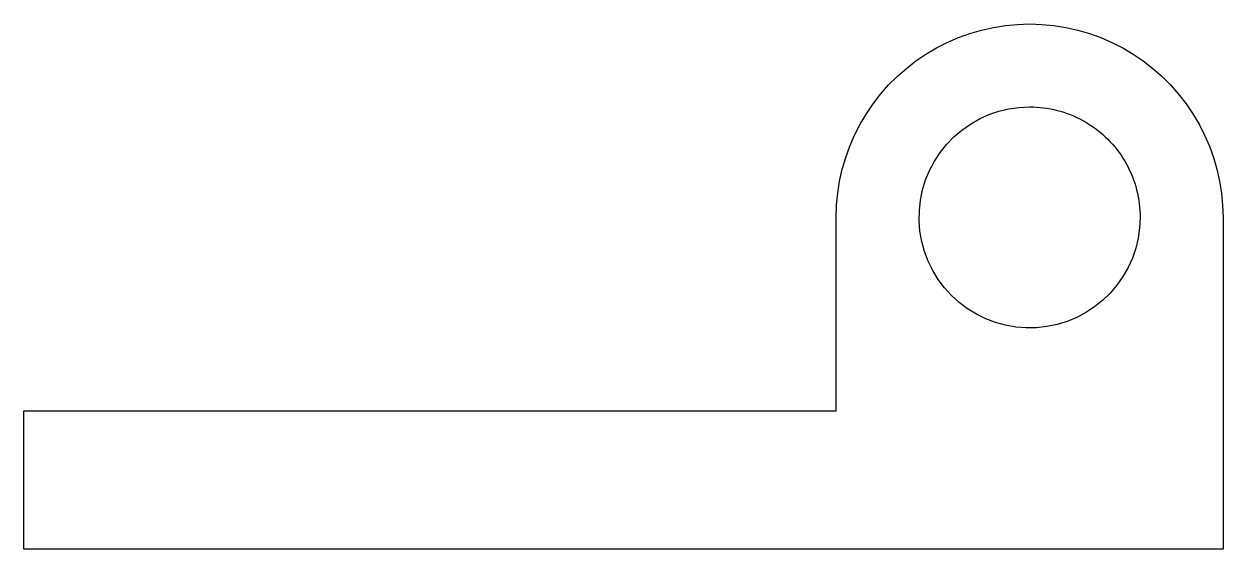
# Model space of a CAD drawing. Header units: metres. Extents: x -34.2 to 9.2, y 0 to 19.
import ezdxf

# ---------------------------------------------------------------- set-up
doc = ezdxf.new("R2010")
doc.units = ezdxf.units.M

msp = doc.modelspace()

# ---------------------------------------------------------------- linework, layer by layer
for points in [[(-4.8, 12), (-4.786, 12.44), (-4.745, 12.877), (-4.676, 13.312), (-4.58, 13.741), (-4.457, 14.163), (-4.308, 14.577), (-4.134, 14.98), (-3.934, 15.372), (-3.71, 15.751), (-3.463, 16.114), (-3.194, 16.462), (-2.903, 16.792), (-2.592, 17.103), (-2.262, 17.394), (-1.914, 17.663), (-1.551, 17.91), (-1.172, 18.134), (-0.78, 18.334), (-0.377, 18.508), (0.037, 18.657), (0.459, 18.78), (0.888, 18.876), (1.323, 18.945), (1.76, 18.986), (2.2, 19), (2.64, 18.986), (3.077, 18.945), (3.512, 18.876), (3.941, 18.78), (4.363, 18.657), (4.777, 18.508), (5.18, 18.334), (5.572, 18.134), (5.951, 17.91), (6.314, 17.663), (6.662, 17.394), (6.992, 17.103), (7.303, 16.792), (7.594, 16.462), (7.863, 16.114), (8.11, 15.751), (8.334, 15.372), (8.534, 14.98), (8.708, 14.577), (8.857, 14.163), (8.98, 13.741), (9.076, 13.312), (9.145, 12.877), (9.186, 12.44), (9.2, 12)], [(6.2, 12), (6.182, 11.624), (6.129, 11.25), (6.041, 10.884), (5.919, 10.528), (5.764, 10.184), (5.577, 9.857), (5.361, 9.548), (5.116, 9.262), (4.845, 9), (4.551, 8.764), (4.236, 8.557), (3.903, 8.381), (3.555, 8.236), (3.195, 8.126), (2.826, 8.049), (2.451, 8.008), (2.074, 8.002), (1.699, 8.032), (1.327, 8.096), (0.964, 8.196), (0.611, 8.329), (0.273, 8.495), (-0.048, 8.692), (-0.35, 8.918), (-0.628, 9.172), (-0.882, 9.45), (-1.108, 9.752), (-1.305, 10.073), (-1.471, 10.411), (-1.604, 10.764), (-1.704, 11.127), (-1.768, 11.499), (-1.798, 11.874), (-1.792, 12.251), (-1.751, 12.626), (-1.674, 12.995), (-1.564, 13.355), (-1.419, 13.703), (-1.243, 14.036), (-1.036, 14.351), (-0.8, 14.645), (-0.538, 14.916), (-0.252, 15.161), (0.057, 15.377), (0.384, 15.564), (0.728, 15.719), (1.084, 15.841), (1.45, 15.929), (1.824, 15.982), (2.2, 16)], [(2.2, 16), (2.326, 15.998), (2.451, 15.992), (2.576, 15.982), (2.701, 15.968), (2.826, 15.951), (2.95, 15.929), (3.073, 15.904), (3.195, 15.874), (3.316, 15.841), (3.436, 15.804), (3.555, 15.764), (3.672, 15.719), (3.789, 15.671), (3.903, 15.619), (4.016, 15.564), (4.127, 15.505), (4.236, 15.443), (4.343, 15.377), (4.448, 15.308), (4.551, 15.236), (4.652, 15.161), (4.75, 15.082), (4.845, 15), (4.938, 14.916), (5.028, 14.828), (5.116, 14.738), (5.2, 14.645), (5.282, 14.55), (5.361, 14.452), (5.436, 14.351), (5.508, 14.248), (5.577, 14.143), (5.643, 14.036), (5.705, 13.927), (5.764, 13.816), (5.819, 13.703), (5.871, 13.589), (5.919, 13.472), (5.964, 13.355), (6.004, 13.236), (6.041, 13.116), (6.074, 12.995), (6.104, 12.873), (6.129, 12.75), (6.151, 12.626), (6.168, 12.501), (6.182, 12.376), (6.192, 12.251), (6.198, 12.126), (6.2, 12)], [(-4.8, 5), (-4.8, 5.14), (-4.8, 5.28), (-4.8, 5.42), (-4.8, 5.56), (-4.8, 5.7), (-4.8, 5.84), (-4.8, 5.98), (-4.8, 6.12), (-4.8, 6.26), (-4.8, 6.4), (-4.8, 6.54), (-4.8, 6.68), (-4.8, 6.82), (-4.8, 6.96), (-4.8, 7.1), (-4.8, 7.24), (-4.8, 7.38), (-4.8, 7.52), (-4.8, 7.66), (-4.8, 7.8), (-4.8, 7.94), (-4.8, 8.08), (-4.8, 8.22), (-4.8, 8.36), (-4.8, 8.5), (-4.8, 8.64), (-4.8, 8.78), (-4.8, 8.92), (-4.8, 9.06), (-4.8, 9.2), (-4.8, 9.34), (-4.8, 9.48), (-4.8, 9.62), (-4.8, 9.76), (-4.8, 9.9), (-4.8, 10.04), (-4.8, 10.18), (-4.8, 10.32), (-4.8, 10.46), (-4.8, 10.6), (-4.8, 10.74), (-4.8, 10.88), (-4.8, 11.02), (-4.8, 11.16), (-4.8, 11.3), (-4.8, 11.44), (-4.8, 11.58), (-4.8, 11.72), (-4.8, 11.86), (-4.8, 12)], [(-4.8, 5), (-4.8, 5.14), (-4.8, 5.28), (-4.8, 5.42), (-4.8, 5.56), (-4.8, 5.7), (-4.8, 5.84), (-4.8, 5.98), (-4.8, 6.12), (-4.8, 6.26), (-4.8, 6.4), (-4.8, 6.54), (-4.8, 6.68), (-4.8, 6.82), (-4.8, 6.96), (-4.8, 7.1), (-4.8, 7.24), (-4.8, 7.38), (-4.8, 7.52), (-4.8, 7.66), (-4.8, 7.8), (-4.8, 7.94), (-4.8, 8.08), (-4.8, 8.22), (-4.8, 8.36), (-4.8, 8.5), (-4.8, 8.64), (-4.8, 8.78), (-4.8, 8.92), (-4.8, 9.06), (-4.8, 9.2), (-4.8, 9.34), (-4.8, 9.48), (-4.8, 9.62), (-4.8, 9.76), (-4.8, 9.9), (-4.8, 10.04), (-4.8, 10.18), (-4.8, 10.32), (-4.8, 10.46), (-4.8, 10.6), (-4.8, 10.74), (-4.8, 10.88), (-4.8, 11.02), (-4.8, 11.16), (-4.8, 11.3), (-4.8, 11.44), (-4.8, 11.58), (-4.8, 11.72), (-4.8, 11.86), (-4.8, 12)], [(9.2, 12), (9.2, 11.76), (9.2, 11.52), (9.2, 11.28), (9.2, 11.04), (9.2, 10.8), (9.2, 10.56), (9.2, 10.32), (9.2, 10.08), (9.2, 9.84), (9.2, 9.6), (9.2, 9.36), (9.2, 9.12), (9.2, 8.88), (9.2, 8.64), (9.2, 8.4), (9.2, 8.16), (9.2, 7.92), (9.2, 7.68), (9.2, 7.44), (9.2, 7.2), (9.2, 6.96), (9.2, 6.72), (9.2, 6.48), (9.2, 6.24), (9.2, 6), (9.2, 5.76), (9.2, 5.52), (9.2, 5.28), (9.2, 5.04), (9.2, 4.8), (9.2, 4.56), (9.2, 4.32), (9.2, 4.08), (9.2, 3.84), (9.2, 3.6), (9.2, 3.36), (9.2, 3.12), (9.2, 2.88), (9.2, 2.64), (9.2, 2.4), (9.2, 2.16), (9.2, 1.92), (9.2, 1.68), (9.2, 1.44), (9.2, 1.2), (9.2, 0.96), (9.2, 0.72), (9.2, 0.48), (9.2, 0.24), (9.2, 0)], [(-34.2, 0), (-34.2, 0.1), (-34.2, 0.2), (-34.2, 0.3), (-34.2, 0.4), (-34.2, 0.5), (-34.2, 0.6), (-34.2, 0.7), (-34.2, 0.8), (-34.2, 0.9), (-34.2, 1), (-34.2, 1.1), (-34.2, 1.2), (-34.2, 1.3), (-34.2, 1.4), (-34.2, 1.5), (-34.2, 1.6), (-34.2, 1.7), (-34.2, 1.8), (-34.2, 1.9), (-34.2, 2), (-34.2, 2.1), (-34.2, 2.2), (-34.2, 2.3), (-34.2, 2.4), (-34.2, 2.5), (-34.2, 2.6), (-34.2, 2.7), (-34.2, 2.8), (-34.2, 2.9), (-34.2, 3), (-34.2, 3.1), (-34.2, 3.2), (-34.2, 3.3), (-34.2, 3.4), (-34.2, 3.5), (-34.2, 3.6), (-34.2, 3.7), (-34.2, 3.8), (-34.2, 3.9), (-34.2, 4), (-34.2, 4.1), (-34.2, 4.2), (-34.2, 4.3), (-34.2, 4.4), (-34.2, 4.5), (-34.2, 4.6), (-34.2, 4.7), (-34.2, 4.8), (-34.2, 4.9), (-34.2, 5)], [(-34.2, 5), (-33.612, 5), (-33.024, 5), (-32.436, 5), (-31.848, 5), (-31.26, 5), (-30.672, 5), (-30.084, 5), (-29.496, 5), (-28.908, 5), (-28.32, 5), (-27.732, 5), (-27.144, 5), (-26.556, 5), (-25.968, 5), (-25.38, 5), (-24.792, 5), (-24.204, 5), (-23.616, 5), (-23.028, 5), (-22.44, 5), (-21.852, 5), (-21.264, 5), (-20.676, 5), (-20.088, 5), (-19.5, 5), (-18.912, 5), (-18.324, 5), (-17.736, 5), (-17.148, 5), (-16.56, 5), (-15.972, 5), (-15.384, 5), (-14.796, 5), (-14.208, 5), (-13.62, 5), (-13.032, 5), (-12.444, 5), (-11.856, 5), (-11.268, 5), (-10.68, 5), (-10.092, 5), (-9.504, 5), (-8.916, 5), (-8.328, 5), (-7.74, 5), (-7.152, 5), (-6.564, 5), (-5.976, 5), (-5.388, 5), (-4.8, 5)], [(-20, 5), (-19.696, 5), (-19.392, 5), (-19.088, 5), (-18.784, 5), (-18.48, 5), (-18.176, 5), (-17.872, 5), (-17.568, 5), (-17.264, 5), (-16.96, 5), (-16.656, 5), (-16.352, 5), (-16.048, 5), (-15.744, 5), (-15.44, 5), (-15.136, 5), (-14.832, 5), (-14.528, 5), (-14.224, 5), (-13.92, 5), (-13.616, 5), (-13.312, 5), (-13.008, 5), (-12.704, 5), (-12.4, 5), (-12.096, 5), (-11.792, 5), (-11.488, 5), (-11.184, 5), (-10.88, 5), (-10.576, 5), (-10.272, 5), (-9.968, 5), (-9.664, 5), (-9.36, 5), (-9.056, 5), (-8.752, 5), (-8.448, 5), (-8.144, 5), (-7.84, 5), (-7.536, 5), (-7.232, 5), (-6.928, 5), (-6.624, 5), (-6.32, 5), (-6.016, 5), (-5.712, 5), (-5.408, 5), (-5.104, 5), (-4.8, 5)], [(9.2, 0), (8.332, 0), (7.464, 0), (6.596, 0), (5.728, 0), (4.86, 0), (3.992, 0), (3.124, 0), (2.256, 0), (1.388, 0), (0.52, 0), (-0.348, 0), (-1.216, 0), (-2.084, 0), (-2.952, 0), (-3.82, 0), (-4.688, 0), (-5.556, 0), (-6.424, 0), (-7.292, 0), (-8.16, 0), (-9.028, 0), (-9.896, 0), (-10.764, 0), (-11.632, 0), (-12.5, 0), (-13.368, 0), (-14.236, 0), (-15.104, 0), (-15.972, 0), (-16.84, 0), (-17.708, 0), (-18.576, 0), (-19.444, 0), (-20.312, 0), (-21.18, 0), (-22.048, 0), (-22.916, 0), (-23.784, 0), (-24.652, 0), (-25.52, 0), (-26.388, 0), (-27.256, 0), (-28.124, 0), (-28.992, 0), (-29.86, 0), (-30.728, 0), (-31.596, 0), (-32.464, 0), (-33.332, 0), (-34.2, 0)]]:
    msp.add_lwpolyline(points)

doc.saveas('drawing.dxf')
